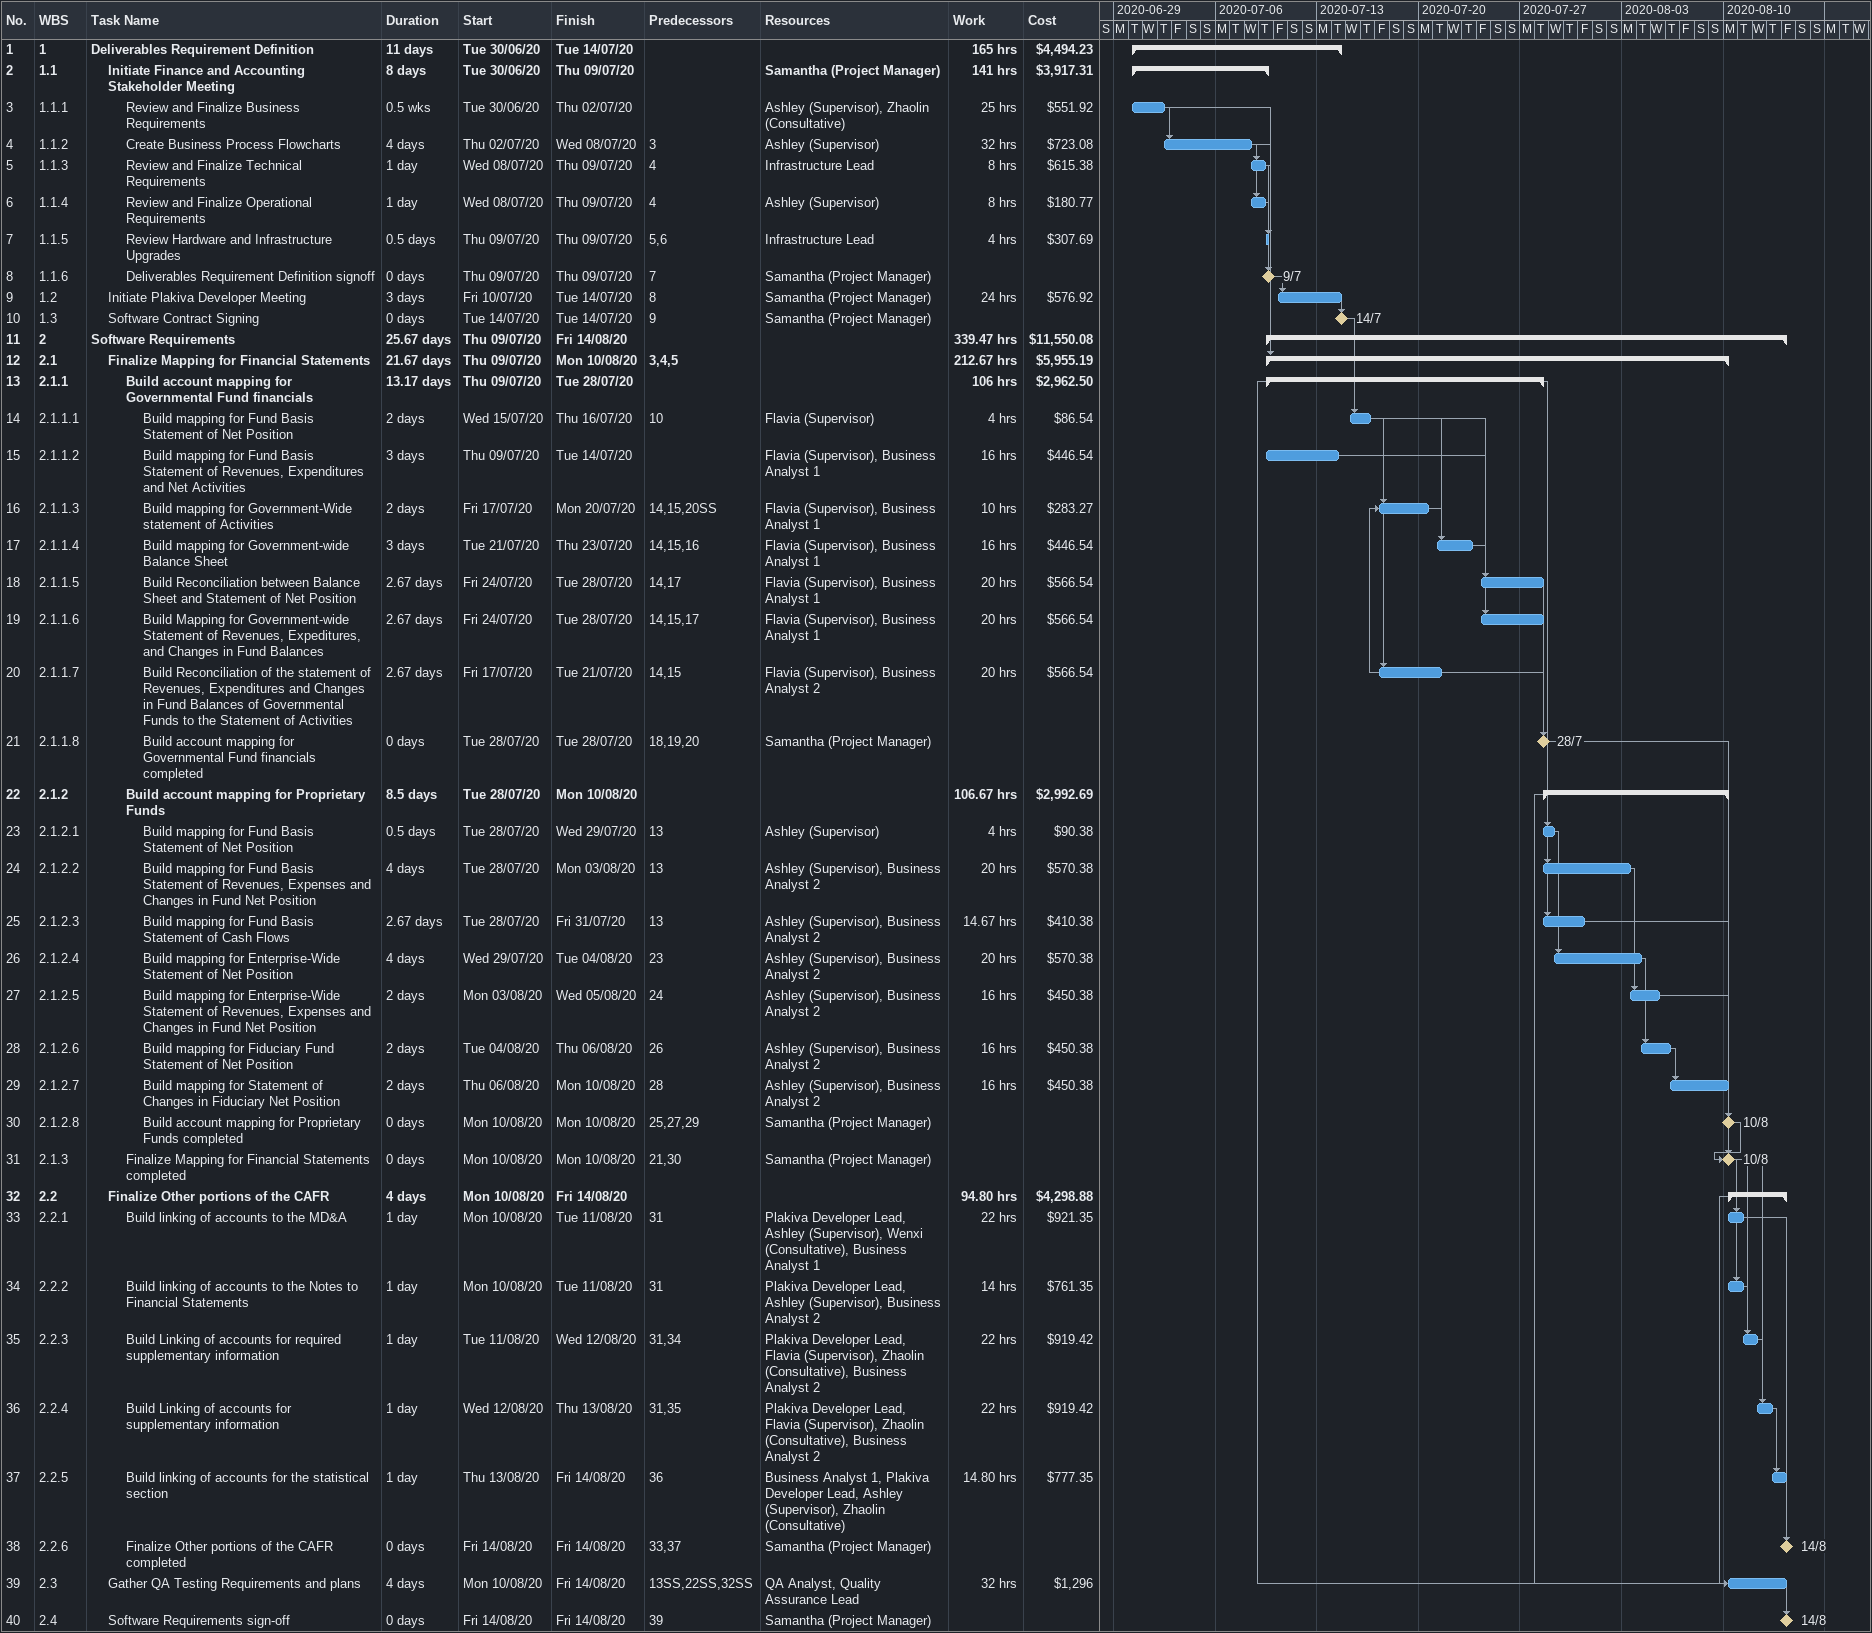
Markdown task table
| ID | WBS | Task | Duration | Start | Finish | Predecessors | Resources | Work (h) | Cost ($) |
|---|---|---|---|---|---|---|---|---|---|
| 1 | 1 | **Deliverables Requirement Definition** | 11d | 2020-06-30 | 2020-07-14 |  |  | 165 | 4494.23 |
| 2 | 1.1 | **Initiate Finance and Accounting Stakeholder Meeting** | 8d | 2020-06-30 | 2020-07-09 |  | Samantha (Project Manager) | 141 | 3917.31 |
| 3 | 1.1.1 | Review and Finalize Business Requirements | 0.5w | 2020-06-30 | 2020-07-02 |  | Ashley (Supervisor), Zhaolin (Consultative) | 25 | 551.92 |
| 4 | 1.1.2 | Create Business Process Flowcharts | 4d | 2020-07-02 | 2020-07-08 | 3 | Ashley (Supervisor) | 32 | 723.08 |
| 5 | 1.1.3 | Review and Finalize Technical Requirements | 1d | 2020-07-08 | 2020-07-09 | 4 | Infrastructure Lead | 8 | 615.38 |
| 6 | 1.1.4 | Review and Finalize Operational Requirements | 1d | 2020-07-08 | 2020-07-09 | 4 | Ashley (Supervisor) | 8 | 180.77 |
| 7 | 1.1.5 | Review Hardware and Infrastructure Upgrades | 0.5d | 2020-07-09 | 2020-07-09 | 5, 6 | Infrastructure Lead | 4 | 307.69 |
| 8 | 1.1.6 | Deliverables Requirement Definition signoff | 0d | 2020-07-09 | 2020-07-09 | 7 | Samantha (Project Manager) |  |  |
| 9 | 1.2 | Initiate Plakiva Developer Meeting | 3d | 2020-07-10 | 2020-07-14 | 8 | Samantha (Project Manager) | 24 | 576.92 |
| 10 | 1.3 | Software Contract Signing | 0d | 2020-07-14 | 2020-07-14 | 9 | Samantha (Project Manager) |  |  |
| 11 | 2 | **Software Requirements** | 25.67d | 2020-07-09 | 2020-08-14 |  |  | 339.47 | 11550.08 |
| 12 | 2.1 | **Finalize Mapping for Financial Statements** | 21.67d | 2020-07-09 | 2020-08-10 | 3, 4, 5 |  | 212.67 | 5955.19 |
| 13 | 2.1.1 | **Build account mapping for Governmental Fund financials** | 13.17d | 2020-07-09 | 2020-07-28 |  |  | 106 | 2962.50 |
| 14 | 2.1.1.1 | Build mapping for Fund Basis Statement of Net Position | 2d | 2020-07-15 | 2020-07-16 | 10 | Flavia (Supervisor) | 4 | 86.54 |
| 15 | 2.1.1.2 | Build mapping for Fund Basis Statement of Revenues, Expenditures and Net Activities | 3d | 2020-07-09 | 2020-07-14 |  | Flavia (Supervisor), Business Analyst 1 | 16 | 446.54 |
| 16 | 2.1.1.3 | Build mapping for Government-Wide statement of Activities | 2d | 2020-07-17 | 2020-07-20 | 14, 15, 20SS | Flavia (Supervisor), Business Analyst 1 | 10 | 283.27 |
| 17 | 2.1.1.4 | Build mapping for Government-wide Balance Sheet | 3d | 2020-07-21 | 2020-07-23 | 14, 15, 16 | Flavia (Supervisor), Business Analyst 1 | 16 | 446.54 |
| 18 | 2.1.1.5 | Build Reconciliation between Balance Sheet and Statement of Net Position | 2.67d | 2020-07-24 | 2020-07-28 | 14, 17 | Flavia (Supervisor), Business Analyst 1 | 20 | 566.54 |
| 19 | 2.1.1.6 | Build Mapping for Government-wide Statement of Revenues, Expeditures, and Changes in Fund Balances | 2.67d | 2020-07-24 | 2020-07-28 | 14, 15, 17 | Flavia (Supervisor), Business Analyst 1 | 20 | 566.54 |
| 20 | 2.1.1.7 | Build Reconciliation of the statement of Revenues, Expenditures and Changes in Fund Balances of Governmental Funds to the Statement of Activities | 2.67d | 2020-07-17 | 2020-07-21 | 14, 15 | Flavia (Supervisor), Business Analyst 2 | 20 | 566.54 |
| 21 | 2.1.1.8 | Build account mapping for Governmental Fund financials completed | 0d | 2020-07-28 | 2020-07-28 | 18, 19, 20 | Samantha (Project Manager) |  |  |
| 22 | 2.1.2 | **Build account mapping for Proprietary Funds** | 8.5d | 2020-07-28 | 2020-08-10 |  |  | 106.67 | 2992.69 |
| 23 | 2.1.2.1 | Build mapping for Fund Basis Statement of Net Position | 0.5d | 2020-07-28 | 2020-07-29 | 13 | Ashley (Supervisor) | 4 | 90.38 |
| 24 | 2.1.2.2 | Build mapping for Fund Basis Statement of Revenues, Expenses and Changes in Fund Net Position | 4d | 2020-07-28 | 2020-08-03 | 13 | Ashley (Supervisor), Business Analyst 2 | 20 | 570.38 |
| 25 | 2.1.2.3 | Build mapping for Fund Basis Statement of Cash Flows | 2.67d | 2020-07-28 | 2020-07-31 | 13 | Ashley (Supervisor), Business Analyst 2 | 14.67 | 410.38 |
| 26 | 2.1.2.4 | Build mapping for Enterprise-Wide Statement of Net Position | 4d | 2020-07-29 | 2020-08-04 | 23 | Ashley (Supervisor), Business Analyst 2 | 20 | 570.38 |
| 27 | 2.1.2.5 | Build mapping for Enterprise-Wide Statement of Revenues, Expenses and Changes in Fund Net Position | 2d | 2020-08-03 | 2020-08-05 | 24 | Ashley (Supervisor), Business Analyst 2 | 16 | 450.38 |
| 28 | 2.1.2.6 | Build mapping for Fiduciary Fund Statement of Net Position | 2d | 2020-08-04 | 2020-08-06 | 26 | Ashley (Supervisor), Business Analyst 2 | 16 | 450.38 |
| 29 | 2.1.2.7 | Build mapping for Statement of Changes in Fiduciary Net Position | 2d | 2020-08-06 | 2020-08-10 | 28 | Ashley (Supervisor), Business Analyst 2 | 16 | 450.38 |
| 30 | 2.1.2.8 | Build account mapping for Proprietary Funds completed | 0d | 2020-08-10 | 2020-08-10 | 25, 27, 29 | Samantha (Project Manager) |  |  |
| 31 | 2.1.3 | Finalize Mapping for Financial Statements completed | 0d | 2020-08-10 | 2020-08-10 | 21, 30 | Samantha (Project Manager) |  |  |
| 32 | 2.2 | **Finalize Other portions of the CAFR** | 4d | 2020-08-10 | 2020-08-14 |  |  | 94.80 | 4298.88 |
| 33 | 2.2.1 | Build linking of accounts to the MD&A | 1d | 2020-08-10 | 2020-08-11 | 31 | Plakiva Developer Lead, Ashley (Supervisor), Wenxi (Consultative), Business Analyst 1 | 22 | 921.35 |
| 34 | 2.2.2 | Build linking of accounts to the Notes to Financial Statements | 1d | 2020-08-10 | 2020-08-11 | 31 | Plakiva Developer Lead, Ashley (Supervisor), Business Analyst 2 | 14 | 761.35 |
| 35 | 2.2.3 | Build Linking of accounts for required supplementary information | 1d | 2020-08-11 | 2020-08-12 | 31, 34 | Plakiva Developer Lead, Flavia (Supervisor), Zhaolin (Consultative), Business Analyst 2 | 22 | 919.42 |
| 36 | 2.2.4 | Build Linking of accounts for supplementary information | 1d | 2020-08-12 | 2020-08-13 | 31, 35 | Plakiva Developer Lead, Flavia (Supervisor), Zhaolin (Consultative), Business Analyst 2 | 22 | 919.42 |
| 37 | 2.2.5 | Build linking of accounts for the statistical section | 1d | 2020-08-13 | 2020-08-14 | 36 | Business Analyst 1, Plakiva Developer Lead, Ashley (Supervisor), Zhaolin (Consultative) | 14.80 | 777.35 |
| 38 | 2.2.6 | Finalize Other portions of the CAFR completed | 0d | 2020-08-14 | 2020-08-14 | 33, 37 | Samantha (Project Manager) |  |  |
| 39 | 2.3 | Gather QA Testing Requirements and plans | 4d | 2020-08-10 | 2020-08-14 | 13SS, 22SS, 32SS | QA Analyst, Quality Assurance Lead | 32 | 1296 |
| 40 | 2.4 | Software Requirements sign-off | 0d | 2020-08-14 | 2020-08-14 | 39 | Samantha (Project Manager) |  |  |
